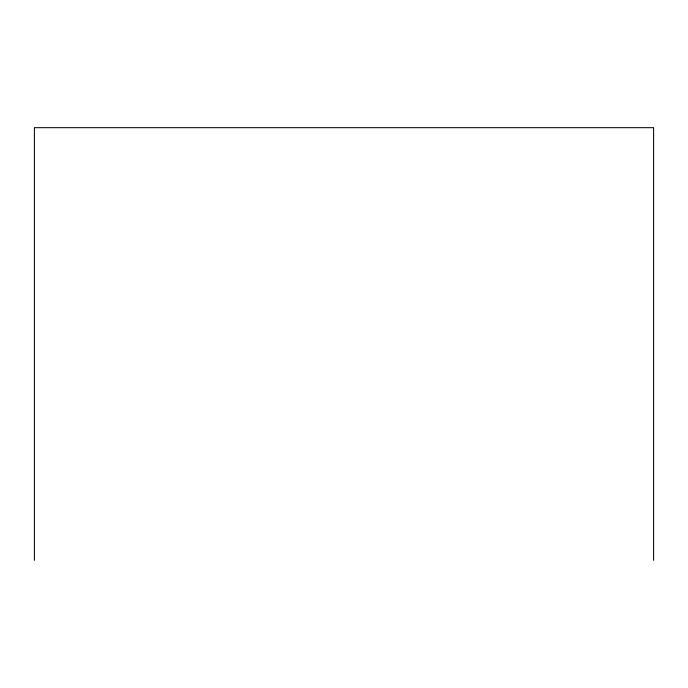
<?xml version="1.0" encoding="UTF-8"?>
<svg xmlns="http://www.w3.org/2000/svg" width="688" height="688" viewBox="0 0 688 688"><rect width="100%" height="100%" fill="white"/><g stroke="black" fill="none" stroke-linecap="round" stroke-linejoin="round"><path stroke-width="1.03" d="M653.6 560.324L653.6 127.676L34.4 127.676L34.4 560.324"/></g></svg>
